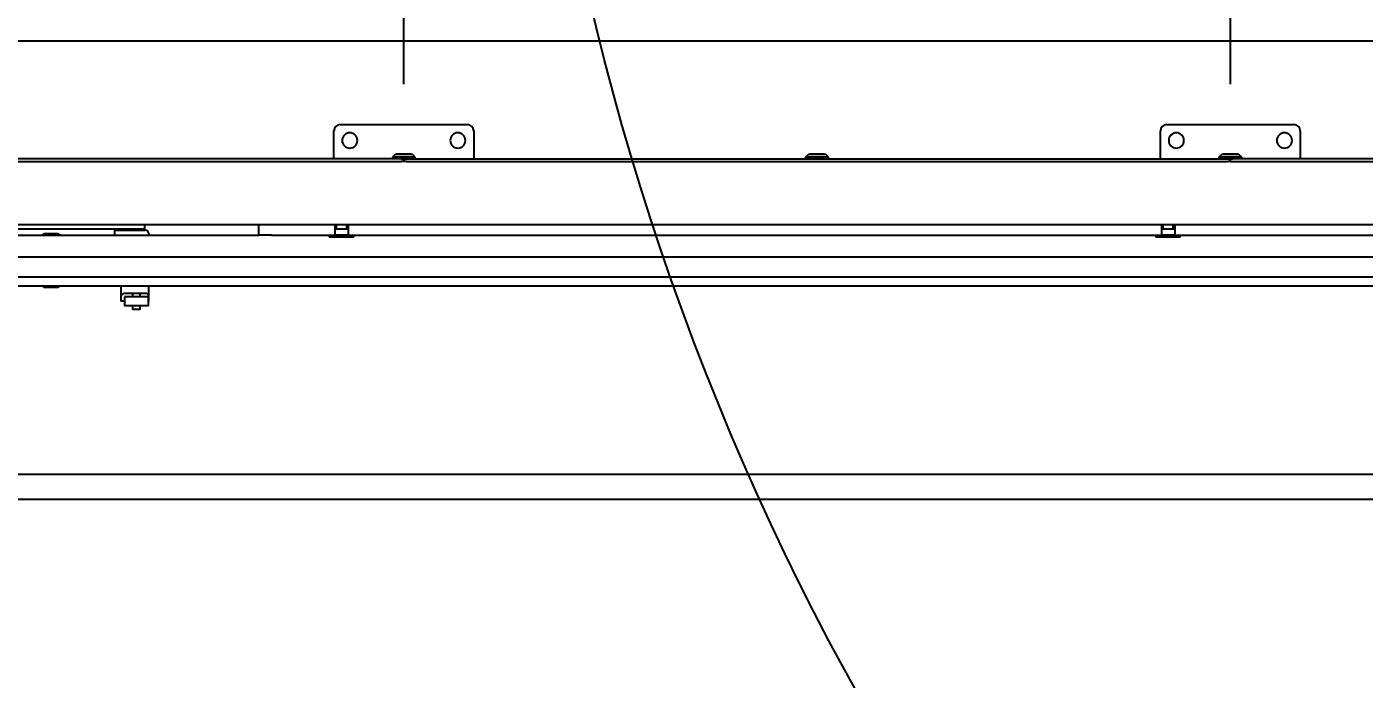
# Model space of a CAD drawing. Header units: millimetres. Extents: x 10462777 to 22643323, y 453826 to 1389191.
# Drawn here: x 11266761 to 11267779, y 578746 to 579243 of the extents above; entities that cross this region are included whole.
import ezdxf

# ---------------------------------------------------------------- set-up
doc = ezdxf.new("R2010")
doc.units = ezdxf.units.MM
doc.header["$LTSCALE"] = 200
doc.header["$MEASUREMENT"] = 0
doc.header["$PDMODE"] = 35
doc.header["$PDSIZE"] = -5
doc.linetypes.add('CENTER', pattern=[2, 1.25, -0.25, 0.25, -0.25])
doc.linetypes.add('HIDDEN_KS1', pattern=[0.26, 0.18, -0.08])
doc.layers.get('DEFPOINTS').update_dxf_attribs({"linetype": 'CONTINUOUS'})
doc.layers.add('1', color=1, linetype='CENTER')
doc.layers.add('3', color=3, linetype='HIDDEN_KS1')
doc.layers.add('LAYOUT', color=8, linetype='CONTINUOUS', lineweight=25)
doc.styles.add('iso-1', font='isocp.shx')
doc.styles.get("Standard").update_dxf_attribs({"font": 'SYMBOL'})
doc.dimstyles.get("Standard").update_dxf_attribs({"dimtxt": 1, "dimasz": 0.18, "dimexe": 0.18, "dimexo": 0.0625, "dimgap": 0.5, "dimtad": 1, "dimzin": 0, "dimdsep": 46, "dimtxsty": 'Standard', "dimcen": 0.09, "dimadec": 0, "dimazin": 0, "dimtfac": 1, "dimtofl": 0, "dimtmove": 2, "dimatfit": 3, "dimfxl": 1, "dimtolj": 1, "dimtzin": 0, "dimarcsym": 0})

# ---------------------------------------------------------------- blocks, each defined once
blk = doc.blocks.new('*D415')
at = {"layer": '1', "color": 152, "linetype": 'Continuous', "lineweight": -2, "transparency": 16777216}
for p, q in [((11266419.3, 579177.4), (11266419.3, 579404.5)), ((11267047.8, 579199.6), (11267047.8, 579404.5))]:
    blk.add_line(p, q, dxfattribs=at)
at = {"layer": '1', "color": 27, "linetype": 'Continuous', "lineweight": -2, "transparency": 16777216}
blk.add_line((11266450.1, 579373.8), (11267017.1, 579373.8), dxfattribs=at)
at = {"layer": '1', "color": 27, "linetype": 'Continuous', "transparency": 16777216}
for points in [[(11266450.1, 579378.9), (11266450.1, 579368.6), (11266419.3, 579373.8)], [(11267017.1, 579378.9), (11267017.1, 579368.6), (11267047.8, 579373.8)]]:
    blk.add_solid(points, dxfattribs=at)
at = {"layer": 'DEFPOINTS', "color": 0, "linetype": 'Continuous', "transparency": 16777216}
for p in [(11267047.8, 579373.8), (11267047.8, 579184.3), (11266419.3, 579162)]:
    blk.add_point(p, dxfattribs=at)
at = {"layer": '1', "color": 23, "linetype": 'Continuous', "lineweight": -3, "transparency": 16777216, "insert": (11266733.6, 579409.3), "char_height": 33.894, "attachment_point": 5, "style": 'iso-1'}
blk.add_mtext('\\A1;\\C23;(649)', dxfattribs=at)
blk = doc.blocks.new('*D416')
at = {"layer": '1', "color": 152, "linetype": 'Continuous', "lineweight": -2, "transparency": 16777216}
for p, q in [((11266419.3, 579177.4), (11266419.3, 579563.8)), ((11268307.7, 579167.7), (11268307.7, 579563.8))]:
    blk.add_line(p, q, dxfattribs=at)
at = {"layer": '1', "color": 27, "linetype": 'Continuous', "lineweight": -2, "transparency": 16777216}
blk.add_line((11266450.1, 579533), (11268277, 579533), dxfattribs=at)
at = {"layer": '1', "color": 27, "linetype": 'Continuous', "transparency": 16777216}
for points in [[(11266450.1, 579538.1), (11266450.1, 579527.9), (11266419.3, 579533)], [(11268277, 579538.1), (11268277, 579527.9), (11268307.7, 579533)]]:
    blk.add_solid(points, dxfattribs=at)
at = {"layer": 'DEFPOINTS', "color": 0, "linetype": 'Continuous', "transparency": 16777216}
for p in [(11268307.7, 579533), (11266419.3, 579162), (11268307.7, 579152.3)]:
    blk.add_point(p, dxfattribs=at)
at = {"layer": '1', "color": 23, "linetype": 'Continuous', "lineweight": -3, "transparency": 16777216, "insert": (11267363.5, 579566.9), "char_height": 33.894, "attachment_point": 5, "style": 'iso-1'}
blk.add_mtext('\\A1;\\C23;1950', dxfattribs=at)
blk = doc.blocks.new('*D417')
at = {"layer": '1', "color": 152, "linetype": 'Continuous', "lineweight": -2, "transparency": 16777216}
for p, q in [((11267677.3, 579199.6), (11267677.3, 579404.5)), ((11268307.7, 579167.7), (11268307.7, 579404.5))]:
    blk.add_line(p, q, dxfattribs=at)
at = {"layer": '1', "color": 27, "linetype": 'Continuous', "lineweight": -2, "transparency": 16777216}
blk.add_line((11267708, 579373.8), (11268277, 579373.8), dxfattribs=at)
at = {"layer": '1', "color": 27, "linetype": 'Continuous', "transparency": 16777216}
for points in [[(11267708, 579378.9), (11267708, 579368.6), (11267677.3, 579373.8)], [(11268277, 579378.9), (11268277, 579368.6), (11268307.7, 579373.8)]]:
    blk.add_solid(points, dxfattribs=at)
at = {"layer": 'DEFPOINTS', "color": 0, "linetype": 'Continuous', "transparency": 16777216}
for p in [(11268307.7, 579373.8), (11267677.3, 579184.3), (11268307.7, 579152.3)]:
    blk.add_point(p, dxfattribs=at)
at = {"layer": '1', "color": 23, "linetype": 'Continuous', "lineweight": -3, "transparency": 16777216, "insert": (11267992.5, 579407.6), "char_height": 33.894, "attachment_point": 5, "style": 'iso-1'}
blk.add_mtext('\\A1;\\C23;651', dxfattribs=at)
blk = doc.blocks.new('*D422')
at = {"layer": '1', "color": 152, "linetype": 'Continuous', "lineweight": -2, "transparency": 16777216}
for p, q in [((11267047.8, 579199.6), (11267047.8, 579404.5)), ((11267677.3, 579199.6), (11267677.3, 579404.5))]:
    blk.add_line(p, q, dxfattribs=at)
at = {"layer": '1', "color": 27, "linetype": 'Continuous', "lineweight": -2, "transparency": 16777216}
blk.add_line((11267078.6, 579373.8), (11267646.5, 579373.8), dxfattribs=at)
at = {"layer": '1', "color": 27, "linetype": 'Continuous', "transparency": 16777216}
for points in [[(11267078.6, 579378.9), (11267078.6, 579368.6), (11267047.8, 579373.8)], [(11267646.5, 579378.9), (11267646.5, 579368.6), (11267677.3, 579373.8)]]:
    blk.add_solid(points, dxfattribs=at)
at = {"layer": 'DEFPOINTS', "color": 0, "linetype": 'Continuous', "transparency": 16777216}
for p in [(11267677.3, 579373.8), (11267047.8, 579184.3), (11267677.3, 579184.3)]:
    blk.add_point(p, dxfattribs=at)
at = {"layer": '1', "color": 23, "linetype": 'Continuous', "lineweight": -3, "transparency": 16777216, "insert": (11267362.5, 579407.6), "char_height": 33.894, "attachment_point": 5, "style": 'iso-1'}
blk.add_mtext('\\A1;\\C23;650', dxfattribs=at)
blk = doc.blocks.new('r710ic')
at = {"layer": 'LAYOUT', "color": 3}
blk.add_circle((272041.4, 104232.6), 2050.1, dxfattribs=at)

msp = doc.modelspace()

# ---------------------------------------------------------------- linework, layer by layer
at = {"layer": '1', "color": 251, "linetype": 'Continuous'}
msp.add_line((11272134.90389, 579232.32846), (11266018.88523, 579232.32846), dxfattribs=at)
at = {"layer": '3', "color": 252, "linetype": 'Continuous'}
for p, q in [((11266994.54898, 579142.75139), (11266994.54898, 579164.05621)), ((11266999.39098, 579168.89821), (11267096.23106, 579168.89821)), ((11267101.07306, 579164.05621), (11267101.07306, 579142.75139)), ((11267624.00946, 579142.75139), (11267624.00946, 579164.05621)), ((11267628.85146, 579168.89821), (11267725.69154, 579168.89821)), ((11267730.53354, 579164.05621), (11267730.53354, 579142.75139)), ((11267045.87422, 579142.75139), (11266397.04572, 579142.75139)), ((11267045.87422, 579142.75139), (11267047.81102, 579142.75139)), ((11267047.81102, 579140.81459), (11267047.81102, 579142.75139)), ((11267047.81102, 579142.75139), (11267047.81102, 579140.81459)), ((11267047.81102, 579142.75139), (11267049.74782, 579142.75139)), ((11267049.74782, 579142.75139), (11267675.3347, 579142.75139)), ((11267675.3347, 579142.75139), (11267677.2715, 579142.75139)), ((11267677.2715, 579140.81459), (11267677.2715, 579142.75139)), ((11267677.2715, 579140.81459), (11267677.2715, 579142.75139)), ((11267677.2715, 579142.75139), (11267679.2083, 579142.75139)), ((11268328.0368, 579142.75139), (11267679.2083, 579142.75139)), ((11266397.04572, 579140.81459), (11267045.87422, 579140.81459)), ((11267047.81102, 579140.81459), (11267045.87422, 579140.81459)), ((11267049.74782, 579140.81459), (11267047.81102, 579140.81459)), ((11267049.74782, 579140.81459), (11267675.3347, 579140.81459)), ((11267677.2715, 579140.81459), (11267675.3347, 579140.81459)), ((11267677.2715, 579140.81459), (11267679.2083, 579140.81459)), ((11267679.2083, 579140.81459), (11268328.0368, 579140.81459)), ((11268283.49037, 579092.39455), (11266443.52896, 579092.39455)), ((11266850.25727, 579092.39455), (11266850.25727, 579089.48935)), ((11266937.41333, 579084.64735), (11266937.41333, 579092.39455)), ((11266995.27528, 579092.39455), (11266995.27528, 579084.64735)), ((11267005.44349, 579092.39455), (11267005.44349, 579084.64735)), ((11267624.73576, 579092.39455), (11267624.73576, 579084.64735)), ((11267634.90397, 579092.39455), (11267634.90397, 579084.64735)), ((11266685.62914, 579084.64735), (11266937.41333, 579084.64735)), ((11266734.04918, 579089.48935), (11266850.25727, 579089.48935)), ((11266773.75361, 579085.61575), (11266772.07623, 579084.64731)), ((11266784.40602, 579085.61575), (11266773.75361, 579085.61575)), ((11266773.75361, 579085.61575), (11266773.75361, 579084.64677)), ((11266786.08339, 579084.64731), (11266784.40602, 579085.61575)), ((11266784.40602, 579085.61575), (11266784.40602, 579084.64738)), ((11266850.25727, 579089.48935), (11266850.25727, 579088.52096)), ((11266947.09734, 579084.64735), (11266937.41333, 579084.64735)), ((11266947.09734, 579084.64735), (11266995.27528, 579084.64735)), ((11267005.44349, 579084.64735), (11267624.73576, 579084.64735)), ((11267634.90397, 579084.64735), (11268254.19624, 579084.64735)), ((11267902.4973, 579067.93853), (11266685.62914, 579067.93853)), ((11266685.62914, 579052.93613), (11267902.4973, 579052.93613)), ((11266685.62914, 579045.91132), (11267904.43411, 579045.91132)), ((11266772.07623, 579045.91135), (11266773.75361, 579044.94292)), ((11266773.75361, 579045.91189), (11266773.75361, 579044.94292)), ((11266773.75361, 579044.94292), (11266784.40602, 579044.94292)), ((11266784.40602, 579044.94292), (11266786.08339, 579045.91135)), ((11266784.40602, 579045.91128), (11266784.40602, 579044.94292)), ((11266453.21296, 578902.58801), (11268273.80636, 578902.58801)), ((11268278.64836, 578883.21999), (11266448.37096, 578883.21999))]:
    msp.add_line(p, q, dxfattribs=at)
at = {"layer": '3', "color": 60, "linetype": 'Continuous'}
for p, q in [((11267041.27431, 579146.14079), (11267039.09541, 579143.96189)), ((11267039.09541, 579143.96189), (11267039.09541, 579142.75139)), ((11267047.81102, 579143.96189), (11267039.09541, 579143.96189)), ((11267047.81102, 579146.14079), (11267041.27431, 579146.14079)), ((11267042.32019, 579146.64436), (11267042.32019, 579146.14078)), ((11267042.32019, 579146.64436), (11267053.30185, 579146.64436)), ((11267054.34772, 579146.14079), (11267047.81102, 579146.14079)), ((11267056.52663, 579143.96189), (11267047.81102, 579143.96189)), ((11267053.30185, 579146.14078), (11267053.30185, 579146.64436)), ((11267056.52663, 579143.96189), (11267054.34772, 579146.14079)), ((11267056.52663, 579142.75139), (11267056.52663, 579143.96189)), ((11267356.00456, 579146.14079), (11267353.82565, 579143.96189)), ((11267353.82565, 579143.96189), (11267353.82565, 579142.75139)), ((11267362.54126, 579143.96189), (11267353.82565, 579143.96189)), ((11267362.54126, 579146.14079), (11267356.00456, 579146.14079)), ((11267357.05043, 579146.64436), (11267357.05043, 579146.14078)), ((11267357.05043, 579146.64436), (11267368.03209, 579146.64436)), ((11267369.07797, 579146.14079), (11267362.54126, 579146.14079)), ((11267371.25687, 579143.96189), (11267362.54126, 579143.96189)), ((11267368.03209, 579146.14078), (11267368.03209, 579146.64436)), ((11267371.25687, 579143.96189), (11267369.07797, 579146.14079)), ((11267371.25687, 579142.75139), (11267371.25687, 579143.96189)), ((11267670.7348, 579146.14079), (11267668.55589, 579143.96189)), ((11267668.55589, 579143.96189), (11267668.55589, 579142.75139)), ((11267677.2715, 579143.96189), (11267668.55589, 579143.96189)), ((11267677.2715, 579146.14079), (11267670.7348, 579146.14079)), ((11267671.78067, 579146.64436), (11267671.78067, 579146.14078)), ((11267671.78067, 579146.64436), (11267682.76233, 579146.64436)), ((11267683.80821, 579146.14079), (11267677.2715, 579146.14079)), ((11267685.98711, 579143.96189), (11267677.2715, 579143.96189)), ((11267682.76233, 579146.14078), (11267682.76233, 579146.64436)), ((11267685.98711, 579143.96189), (11267683.80821, 579146.14079)), ((11267685.98711, 579142.75139), (11267685.98711, 579143.96189)), ((11266996.40845, 579092.39472), (11266996.40845, 579089.11167)), ((11267004.31031, 579089.11167), (11267004.31031, 579092.39472)), ((11267625.86894, 579092.39472), (11267625.86894, 579089.11167)), ((11267633.77079, 579089.11167), (11267633.77079, 579092.39472)), ((11266827.49985, 579089.48935), (11266827.49985, 579084.64729)), ((11266827.49985, 579088.52095), (11266849.32817, 579088.52095)), ((11266849.32817, 579088.52095), (11266850.74147, 579088.52095)), ((11266853.64667, 579085.61575), (11266853.64667, 579084.6473)), ((11266991.05305, 579084.64735), (11266991.05305, 579083.10759)), ((11267009.66571, 579083.10759), (11266991.05305, 579083.10759)), ((11266995.51738, 579089.11167), (11266995.27526, 579088.86955)), ((11267005.44369, 579084.64735), (11266995.27537, 579084.64735)), ((11266998.51047, 579089.11167), (11266995.51738, 579089.11167)), ((11267005.20139, 579089.11167), (11266998.51047, 579089.11167)), ((11267005.44351, 579088.86955), (11267005.20139, 579089.11167)), ((11267009.66571, 579083.10759), (11267009.66571, 579084.64735)), ((11267620.51353, 579084.64735), (11267620.51353, 579083.10759)), ((11267639.1262, 579083.10759), (11267620.51353, 579083.10759)), ((11267624.97786, 579089.11167), (11267624.73574, 579088.86955)), ((11267634.90418, 579084.64735), (11267624.73585, 579084.64735)), ((11267627.97095, 579089.11167), (11267624.97786, 579089.11167)), ((11267634.66187, 579089.11167), (11267627.97095, 579089.11167)), ((11267634.90399, 579088.86955), (11267634.66187, 579089.11167)), ((11267639.1262, 579083.10759), (11267639.1262, 579084.64735)), ((11266832.34185, 579045.91132), (11266832.34185, 579034.29051)), ((11266839.54461, 579040.10091), (11266834.2814, 579040.10091)), ((11266849.02419, 579040.10091), (11266839.54461, 579040.10091)), ((11266841.33758, 579040.10091), (11266841.33758, 579037.67991)), ((11266847.14798, 579037.67991), (11266847.14798, 579040.10091)), ((11266852.45526, 579040.10091), (11266849.02419, 579040.10091)), ((11266853.64667, 579034.29051), (11266853.64667, 579045.91132)), ((11266835.04266, 579034.29051), (11266832.34185, 579034.29051)), ((11266835.04298, 579037.67991), (11266835.04298, 579030.9011)), ((11266853.44259, 579037.67991), (11266835.04298, 579037.67991)), ((11266853.44259, 579030.9011), (11266835.04298, 579030.9011)), ((11266841.33758, 579030.9011), (11266841.33758, 579027.9959)), ((11266847.14798, 579027.9959), (11266847.14798, 579030.9011)), ((11266853.44259, 579030.9011), (11266853.44259, 579037.67991)), ((11266853.64667, 579034.29051), (11266853.44261, 579034.29051)), ((11266847.14798, 579027.9959), (11266841.33758, 579027.9959))]:
    msp.add_line(p, q, dxfattribs=at)
at = {"layer": '3', "color": 252, "linetype": 'Continuous', "extrusion": (0, 0, -1)}
for centre in [(-11267006.65399, 579156.7932), (-11267088.96805, 579156.7932), (-11267636.11447, 579156.7932), (-11267718.42853, 579156.7932)]:
    msp.add_circle(centre, 5.8104, dxfattribs=at)
at = {"layer": '3', "color": 252, "linetype": 'Continuous'}
for centre, start, end in [((11266999.39098, 579164.05621), 90, 180), ((11267096.23106, 579164.05621), 0, 90), ((11267628.85146, 579164.05621), 90, 180), ((11267725.69154, 579164.05621), 0, 90)]:
    msp.add_arc(centre, 4.842, start, end, dxfattribs=at)
at = {"layer": '3', "color": 60, "linetype": 'Continuous'}
msp.add_arc((11266850.74147, 579085.61575), 2.9052, 0, 90, dxfattribs=at)
for points, knots in [([(11266832.65828, 579038.16411), (11266832.72316, 579038.27847), (11266832.78875, 579038.39409), (11266832.91952, 579038.62132), (11266832.98503, 579038.73355), (11266833.18235, 579039.06174), (11266833.31493, 579039.26941), (11266833.58458, 579039.63648), (11266833.72157, 579039.79576), (11266833.99826, 579040.02694), (11266834.13831, 579040.10091), (11266834.2814, 579040.10091)], [0, 0, 0, 0, 0.125, 0.125, 0.25, 0.25, 0.5, 0.5, 0.75, 0.75, 1, 1, 1, 1]), ([(11266852.45526, 579040.10091), (11266852.54853, 579040.10091), (11266852.63983, 579040.02694), (11266852.82021, 579039.79576), (11266852.90951, 579039.63648), (11266853.08529, 579039.26941), (11266853.17172, 579039.06174), (11266853.30036, 579038.73355), (11266853.34306, 579038.62132), (11266853.42831, 579038.39409), (11266853.47107, 579038.27847), (11266853.51336, 579038.16411)], [0, 0, 0, 0, 0.25, 0.25, 0.5, 0.5, 0.75, 0.75, 0.875, 0.875, 1, 1, 1, 1])]:
    msp.add_open_spline(points, degree=3, knots=knots, dxfattribs=at)

# ---------------------------------------------------------------- block references
at = {"layer": 'LAYOUT', "color": 2, "rotation": 270}
msp.add_blockref('r710ic', (11164953.374, 851772.39677, 0), dxfattribs=at)

# ---------------------------------------------------------------- dimensions: what is measured, and where the dimension line sits
at = {"layer": '1', "color": 27, "linetype": 'Continuous', "lineweight": -3}
for base, p1, p2, text, picture, middle in [((11268307.70039, 579533.00572), (11266419.31894, 579162.01772), (11268307.70039, 579152.31435), '\\C23;1950', '*D416', (11267363.50966, 579533.00572)), ((11267047.81102, 579373.75149), (11266419.31894, 579162.01772), (11267047.81102, 579184.27157), '\\C23;(649)', '*D415', (11266733.56498, 579373.75149)), ((11267677.2715, 579373.75149), (11267047.81102, 579184.27157), (11267677.2715, 579184.27157), '\\C23;650', '*D422', (11267362.54126, 579373.75149)), ((11268307.70039, 579373.75149), (11267677.2715, 579184.27157), (11268307.70039, 579152.31435), '\\C23;651', '*D417', (11267992.48594, 579373.75149))]:
    dim = msp.add_linear_dim(base=base, p1=p1, p2=p2, text=text, dimstyle='Standard', override={"dimtxt": 33.894026, "dimasz": 30.746724, "dimexe": 30.746724, "dimexo": 15.373362, "dimgap": 16.947013, "dimtad": 1, "dimtih": 0, "dimdec": 0, "dimzin": 8, "dimtxsty": 'iso-1', "dimsah": 1, "dimclrd": 27, "dimclre": 152, "dimclrt": 23, "dimtm": -0.005, "dimtdec": 3, "dimtofl": 1, "dimtmove": 0}, dxfattribs=at)
    dim.commit()
    dim.dimension.update_dxf_attribs({"geometry": picture, "text_midpoint": middle, "dimtype": 160})

doc.saveas('drawing.dxf')
